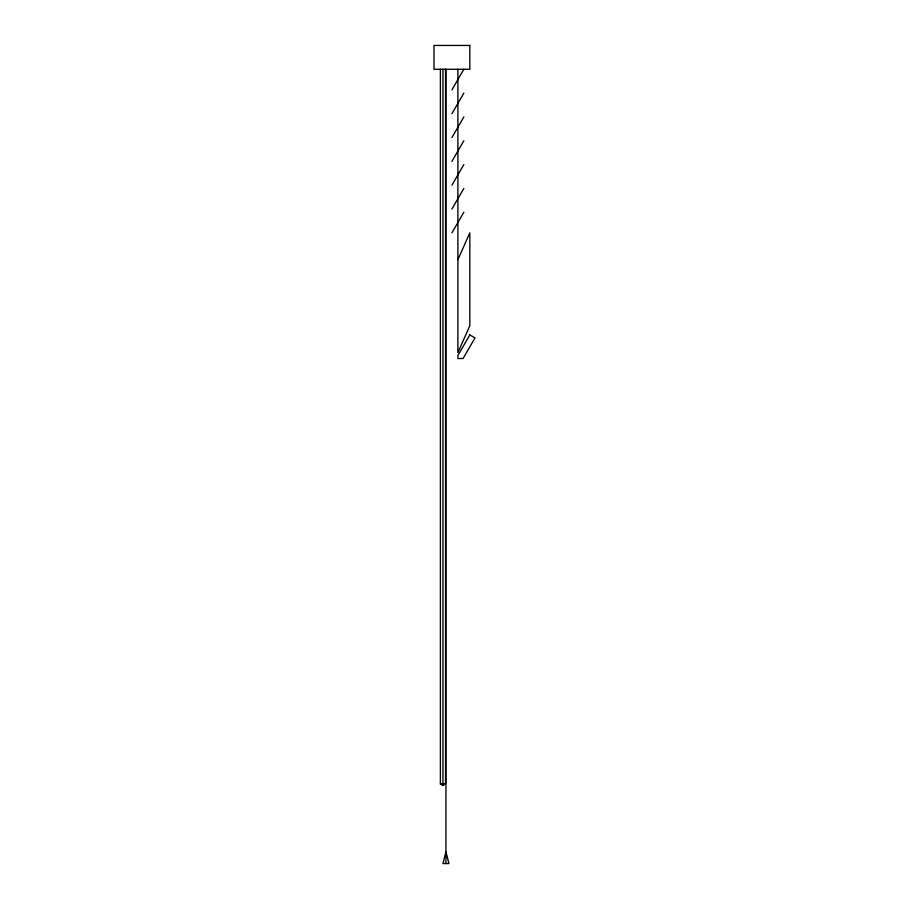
<?xml version="1.0" encoding="UTF-8"?>
<svg xmlns="http://www.w3.org/2000/svg" width="909" height="909" viewBox="0 0 909 909"><rect width="100%" height="100%" fill="white"/><g stroke="black" fill="none" stroke-linecap="round" stroke-linejoin="round"><path stroke-width="1.36" d="M457.886 259.667L469.828 232.852L469.828 325.763L457.886 352.578L457.886 69.277M451.909 89.9L463.851 69.277M451.909 113.727L463.851 93.093M451.909 137.554L463.851 116.92M451.909 161.37L463.851 140.747M451.909 185.197L463.851 164.563M451.909 209.025L463.851 188.39M451.909 232.852L463.851 212.217M440.376 69.277L440.376 783.978L442.956 785.467L445.546 783.978L445.546 69.277M440.376 783.978L445.546 783.978M445.944 69.277L445.944 863.55M442.956 69.277L442.956 785.467M445.944 851.642L442.956 863.55L448.932 863.55L445.944 851.642M469.828 334.921L457.886 355.555L457.886 358.532L463.056 358.532L474.998 337.898L469.828 334.921M469.828 45.45L434.002 45.45L434.002 69.277L469.828 69.277L469.828 45.45"/></g></svg>
